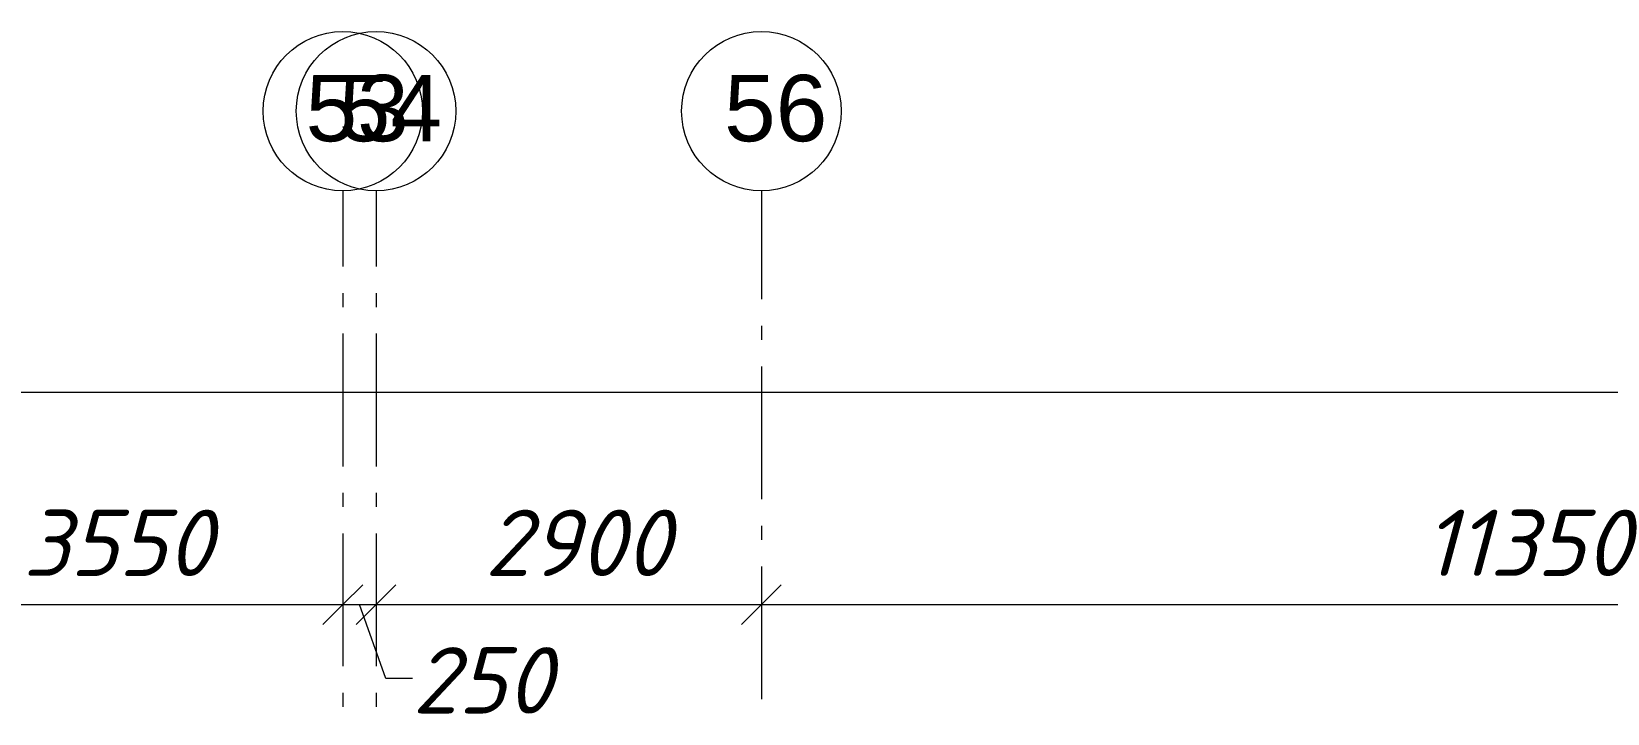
# Model space of a CAD drawing. Header units: millimetres. Extents: x -537608 to 253996, y -217170 to 186033.
# Drawn here: x -293519 to -281659, y -122738 to -117600 of the extents above; entities that cross this region are included whole.
import ezdxf

# ---------------------------------------------------------------- set-up
doc = ezdxf.new("R2010")
doc.units = ezdxf.units.MM
doc.layers.add('PDF _Геометрия', color=7, linetype='Continuous')
doc.layers.add('PDF _Текст', color=7, linetype='Continuous')
doc.styles.add('PDF ArialMT', font='arial.ttf')
doc.styles.add('PDF ISOCPEUR Italic', font='isocpeui.ttf')

msp = doc.modelspace()

# ---------------------------------------------------------------- linework, layer by layer
at = {"layer": 'PDF _Геометрия', "color": 253, "lineweight": 9, "true_color": 0xaaaaaa}
for p, q in [((-291176.1737, -118799.7064), (-291176.1737, -119370.0801)), ((-290926.1748, -118799.7064), (-290926.1748, -119370.0801)), ((-288026.1727, -118799.7064), (-288026.1727, -119617.166)), ((-291176.1737, -119570.081), (-291176.1737, -119675.9159)), ((-290926.1748, -119570.081), (-290926.1748, -119675.9159)), ((-291176.1737, -119875.9168), (-291176.1737, -120875.9169)), ((-290926.1748, -119875.9168), (-290926.1748, -120875.9169)), ((-288026.1727, -119817.1669), (-288026.1727, -119922.9976)), ((-288026.1727, -120122.9985), (-288026.1727, -121122.9986)), ((-291176.1737, -121075.9134), (-291176.1737, -121181.7484)), ((-290926.1748, -121075.9134), (-290926.1748, -121181.7484)), ((-288026.1727, -121322.9995), (-288026.1727, -121428.8301)), ((-291176.1737, -121381.7493), (-291176.1737, -122381.7494)), ((-290926.1748, -121381.7493), (-290926.1748, -122381.7494)), ((-288026.1727, -121628.831), (-288026.1727, -122628.8311)), ((-291176.1737, -122581.7503), (-291176.1737, -122687.5809)), ((-290926.1748, -122581.7503), (-290926.1748, -122687.5809))]:
    msp.add_line(p, q, dxfattribs=at)
at = {"layer": 'PDF _Геометрия', "lineweight": 9}
for p, q in [((-368366.2047, -120317.3973), (-264386.1644, -120317.3973)), ((-291176.1737, -121705.2652), (-291176.1737, -121917.3959)), ((-290926.1748, -121705.2652), (-290926.1748, -121917.3959)), ((-288026.1727, -121705.2652), (-288026.1727, -121917.3959)), ((-294726.1765, -121917.3959), (-291176.1737, -121917.3959)), ((-291176.1737, -121917.3959), (-290926.1748, -121917.3959)), ((-291176.1737, -121917.3959), (-291176.1737, -122157.3986)), ((-290852.5846, -122474.193), (-291051.1753, -121917.3959)), ((-290926.1748, -121917.3959), (-288026.1727, -121917.3959)), ((-290926.1748, -121917.3959), (-290926.1748, -122157.3986)), ((-288026.1727, -121917.3959), (-276676.1699, -121917.3959)), ((-288026.1727, -121917.3959), (-288026.1727, -122157.3986)), ((-290652.5837, -122474.193), (-290852.5846, -122474.193))]:
    msp.add_line(p, q, dxfattribs=at)
at = {"layer": 'PDF _Геометрия', "lineweight": 20}
for p, q in [((-291026.1752, -121767.3952), (-291176.1737, -121917.3959)), ((-290776.1741, -121767.3952), (-290926.1748, -121917.3959)), ((-287876.1742, -121767.3952), (-288026.1727, -121917.3959)), ((-291176.1737, -121917.3959), (-291326.1744, -122067.3965)), ((-290926.1748, -121917.3959), (-291076.1754, -122067.3965)), ((-288026.1727, -121917.3959), (-288176.1733, -122067.3965))]:
    msp.add_line(p, q, dxfattribs=at)
for centre, radius in [((-291176.1749, -118199.7073), 599.9994), ((-290926.1754, -118199.708), 599.9999), ((-288026.1738, -118199.7073), 599.9994)]:
    msp.add_circle(centre, radius, dxfattribs=at)

# ---------------------------------------------------------------- texts
at = {"layer": 'PDF _Текст', "char_height": 500, "attachment_point": 4}
for s, insert, style in [('53', (-291456.6176, -118180.3163), 'PDF ArialMT'), ('54', (-291206.6186, -118180.3163), 'PDF ArialMT'), ('56', (-288306.6166, -118180.3163), 'PDF ArialMT'), ('3550', (-293583.2482, -121451.8839), 'PDF ISOCPEUR Italic'), ('2900', (-290108.2522, -121451.8839), 'PDF ISOCPEUR Italic'), ('11350', (-283045.4992, -121451.8839), 'PDF ISOCPEUR Italic'), ('250', (-290652.5923, -122487.5198), 'PDF ISOCPEUR Italic')]:
    msp.add_mtext(s, dxfattribs=dict(at, insert=insert, style=style))

doc.saveas('drawing.dxf')
